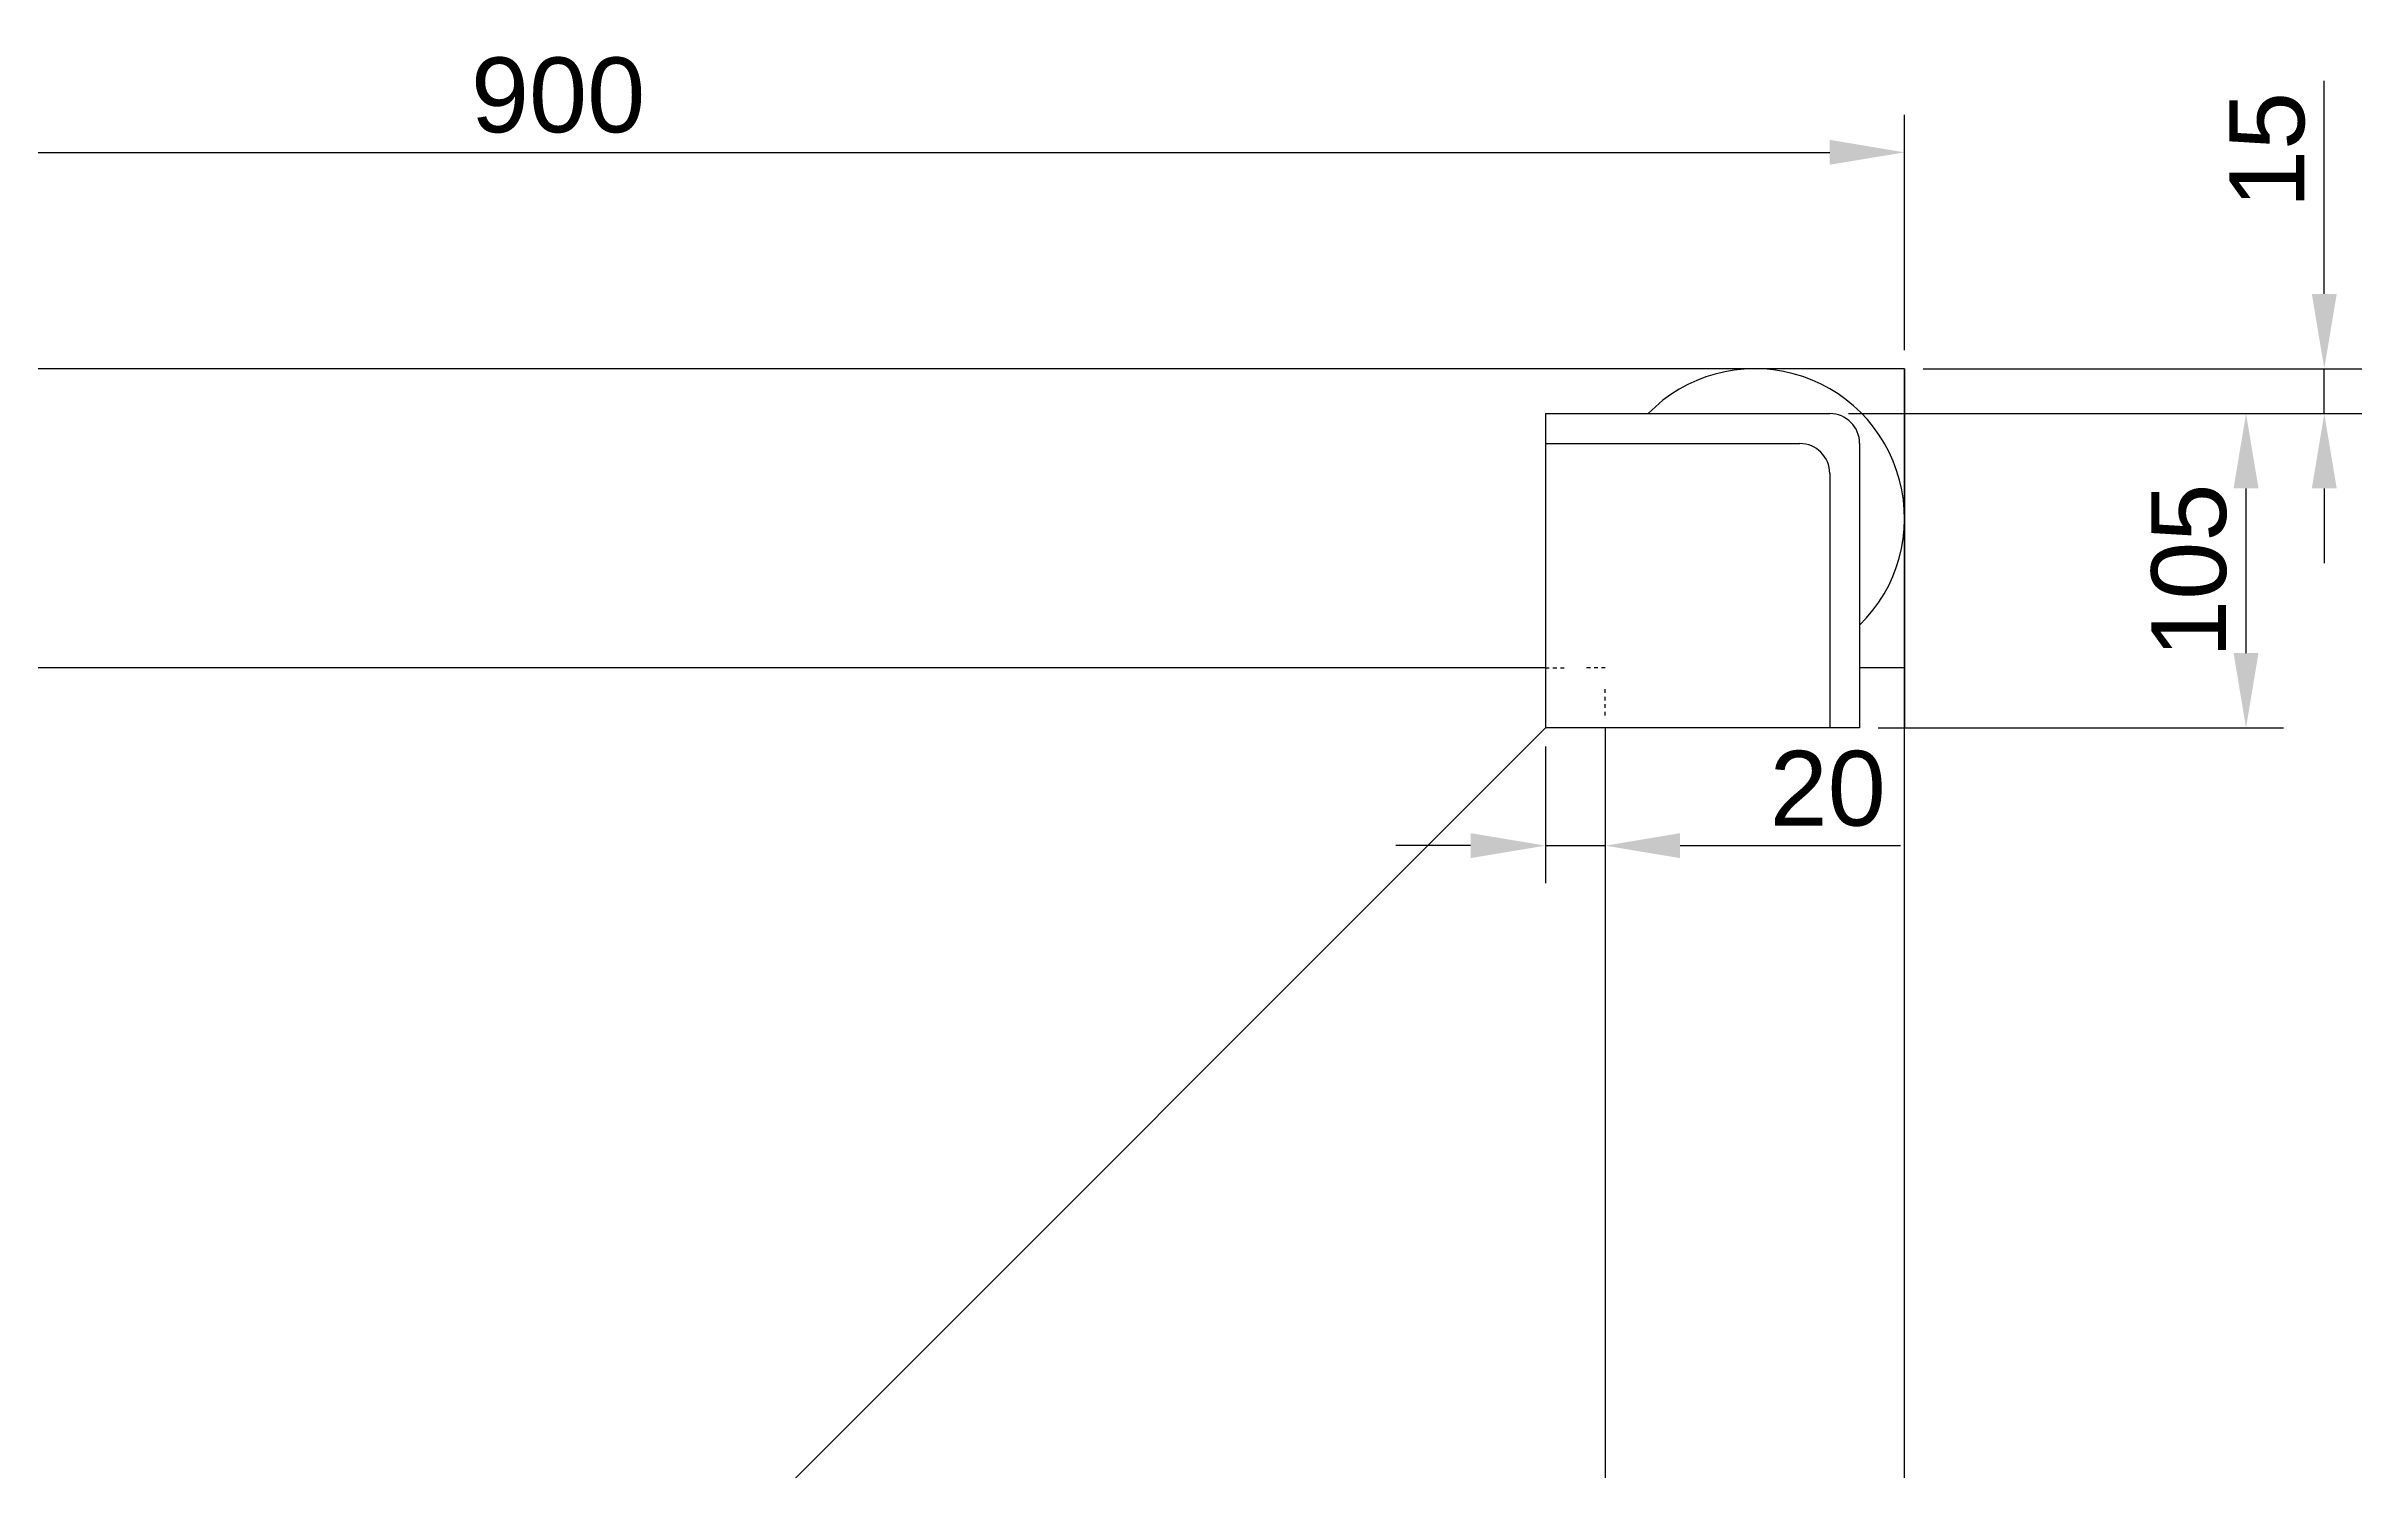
# Model space of a CAD drawing. Header units: millimetres. Extents: x 1887 to 5407, y 984 to 3911.
# Drawn here: x 2531 to 3305, y 1778 to 2253 of the extents above; entities that cross this region are included whole.
import ezdxf

# ---------------------------------------------------------------- set-up
doc = ezdxf.new("R2010")
doc.units = ezdxf.units.MM
doc.linetypes.add('JIS_02_1.2', pattern=[2.5, 1.25, -1.25])
doc.layers.add('PONTILHADO', color=7, linetype='JIS_02_1.2')
doc.styles.get("Standard").update_dxf_attribs({"font": 'arial.ttf'})
doc.dimstyles.new('Anotativo', dxfattribs={"dimscale": 0, "dimtxt": 2.5, "dimasz": 2.5, "dimexe": 1.25, "dimexo": 0.625, "dimtad": 1, "dimtxsty": 'Standard', "dimcen": 2.5, "dimadec": 0, "dimazin": 0, "dimtfac": 1, "dimtmove": 0, "dimatfit": 3, "dimfxl": 1, "dimarcsym": 0})

# ---------------------------------------------------------------- blocks, each defined once
blk = doc.blocks.new('*D25')
at = {"color": 0, "lineweight": -2, "transparency": 16777216}
for p, q in [((3133.61, 2130.62), (3279.01, 2130.62)), ((3266.51, 2050.62), (3266.51, 2105.62)), ((3143.61, 2025.62), (3279.01, 2025.62))]:
    blk.add_line(p, q, dxfattribs=at)
at = {"color": 0, "transparency": 16777216}
for points in [[(3262.34, 2105.62), (3270.68, 2105.62), (3266.51, 2130.62)], [(3262.34, 2050.62), (3270.68, 2050.62), (3266.51, 2025.62)]]:
    blk.add_solid(points, dxfattribs=at)
at = {"layer": 'Defpoints', "color": 0, "transparency": 16777216}
for p in [(3127.36, 2130.62), (3266.51, 2130.62), (3137.36, 2025.62)]:
    blk.add_point(p, dxfattribs=at)
at = {"color": 0, "transparency": 16777216, "insert": (3247.5, 2078.12), "char_height": 25, "attachment_point": 5, "rotation": 90}
blk.add_mtext('105', dxfattribs=at)
blk = doc.blocks.new('*D27')
at = {"color": 0, "lineweight": -2, "transparency": 16777216}
for p, q in [((3292.66, 2170.62), (3292.66, 2241.77)), ((3158.61, 2145.62), (3305.16, 2145.62)), ((3292.66, 2130.62), (3292.66, 2145.62)), ((3158.61, 2130.62), (3305.16, 2130.62)), ((3292.66, 2105.62), (3292.66, 2080.62))]:
    blk.add_line(p, q, dxfattribs=at)
at = {"color": 0, "transparency": 16777216}
for points in [[(3288.5, 2170.62), (3296.83, 2170.62), (3292.66, 2145.62)], [(3288.5, 2105.62), (3296.83, 2105.62), (3292.66, 2130.62)]]:
    blk.add_solid(points, dxfattribs=at)
at = {"layer": 'Defpoints', "color": 0, "transparency": 16777216}
for p in [(3152.36, 2145.62), (3292.66, 2145.62), (3152.36, 2130.62)]:
    blk.add_point(p, dxfattribs=at)
at = {"color": 0, "transparency": 16777216, "insert": (3273.65, 2218.7), "char_height": 25, "attachment_point": 5, "rotation": 90}
blk.add_mtext('15', dxfattribs=at)
blk = doc.blocks.new('*D31')
at = {"color": 0, "lineweight": -2, "transparency": 16777216}
for p, q in [((2252.36, 2151.87), (2252.36, 2230.42)), ((3152.36, 2151.87), (3152.36, 2230.42)), ((2277.36, 2217.92), (3127.36, 2217.92))]:
    blk.add_line(p, q, dxfattribs=at)
at = {"color": 0, "transparency": 16777216}
for points in [[(2277.36, 2222.09), (2277.36, 2213.76), (2252.36, 2217.92)], [(3127.36, 2222.09), (3127.36, 2213.76), (3152.36, 2217.92)]]:
    blk.add_solid(points, dxfattribs=at)
at = {"layer": 'Defpoints', "color": 0, "transparency": 16777216}
for p in [(3152.36, 2217.92), (2252.36, 2145.62), (3152.36, 2145.62)]:
    blk.add_point(p, dxfattribs=at)
at = {"color": 0, "transparency": 16777216, "insert": (2702.36, 2236.94), "char_height": 25, "attachment_point": 5}
blk.add_mtext('900', dxfattribs=at)
blk = doc.blocks.new('*D32')
at = {"color": 0, "lineweight": -2, "transparency": 16777216}
for p, q in [((3032.36, 2019.37), (3032.36, 1973.76)), ((3052.36, 2019.37), (3052.36, 1973.76)), ((3007.36, 1986.26), (2982.36, 1986.26)), ((3032.36, 1986.26), (3052.36, 1986.26)), ((3077.36, 1986.26), (3151.01, 1986.26))]:
    blk.add_line(p, q, dxfattribs=at)
at = {"color": 0, "transparency": 16777216}
for points in [[(3007.36, 1990.43), (3007.36, 1982.09), (3032.36, 1986.26)], [(3077.36, 1990.43), (3077.36, 1982.09), (3052.36, 1986.26)]]:
    blk.add_solid(points, dxfattribs=at)
at = {"layer": 'Defpoints', "color": 0, "transparency": 16777216}
for p in [(3032.36, 2025.62), (3052.36, 2025.62), (3052.36, 1986.26)]:
    blk.add_point(p, dxfattribs=at)
at = {"color": 0, "transparency": 16777216, "insert": (3126.69, 2005.27), "char_height": 25, "attachment_point": 5}
blk.add_mtext('20', dxfattribs=at)

msp = doc.modelspace()

# ---------------------------------------------------------------- linework, layer by layer
at = {"color": 7}
for p, q in [((3152.362, 2145.624), (2152.362, 2145.624)), ((3152.362, 1145.624), (3152.362, 2145.624)), ((3152.362, 2145.624), (3152.362, 2110.624)), ((3152.362, 2145.624), (3152.362, 2025.624)), ((3152.362, 2145.624), (3152.362, 2045.624)), ((3032.362, 2130.624), (3127.362, 2130.624)), ((3032.362, 2130.624), (3032.362, 2025.624)), ((3032.362, 2130.624), (3032.362, 2120.624)), ((3032.362, 2120.624), (3117.362, 2120.624)), ((3137.362, 2120.624), (3137.362, 2025.624)), ((3127.362, 2110.624), (3127.362, 2025.624)), ((3032.362, 2045.624), (2272.362, 2045.624)), ((3152.362, 2045.624), (3137.362, 2045.624)), ((3032.362, 2025.624), (2773.414, 1766.677)), ((3137.362, 2025.624), (3032.362, 2025.624)), ((3052.362, 2025.624), (3052.362, 1265.624))]:
    msp.add_line(p, q, dxfattribs=at)
for centre, radius, start, end in [((3102.362, 2095.624), 50, 314.427004, 135.572996), ((3127.362, 2120.624), 10, 0, 90), ((3117.362, 2110.624), 10, 0, 90)]:
    msp.add_arc(centre, radius, start, end, dxfattribs=at)
at = {"layer": 'PONTILHADO', "color": 7}
for p, q in [((3032.362, 2045.624), (3039.409, 2045.624)), ((3052.362, 2045.624), (3045.233, 2045.624)), ((3052.362, 2029.779), (3052.362, 2039.454))]:
    msp.add_line(p, q, dxfattribs=at)

# ---------------------------------------------------------------- dimensions: what is measured, and where the dimension line sits
at = {"color": 1}
dim = msp.add_linear_dim(base=(3152.362, 2217.924), p1=(2252.362, 2145.624), p2=(3152.362, 2145.624), dimstyle='Anotativo', dxfattribs=at)
dim.commit()
dim.dimension.update_dxf_attribs({"geometry": '*D31', "text_midpoint": (2702.362, 2236.939)})
for base, p1, p2, picture, middle in [((3292.664, 2145.624), (3152.362, 2130.624), (3152.362, 2145.624), '*D27', (3273.649, 2218.697)), ((3266.511, 2130.624), (3137.362, 2025.624), (3127.362, 2130.624), '*D25', (3247.496, 2078.124))]:
    dim = msp.add_linear_dim(base=base, p1=p1, p2=p2, angle=90, dimstyle='Anotativo', dxfattribs=at)
    dim.commit()
    dim.dimension.update_dxf_attribs({"geometry": picture, "text_midpoint": middle})
dim = msp.add_linear_dim(base=(3052.362, 1986.259), p1=(3032.362, 2025.624), p2=(3052.362, 2025.624), dimstyle='Anotativo', dxfattribs=at)
dim.commit()
dim.dimension.update_dxf_attribs({"geometry": '*D32', "text_midpoint": (3126.688, 1986.259), "dimtype": 160})

doc.saveas('drawing.dxf')
